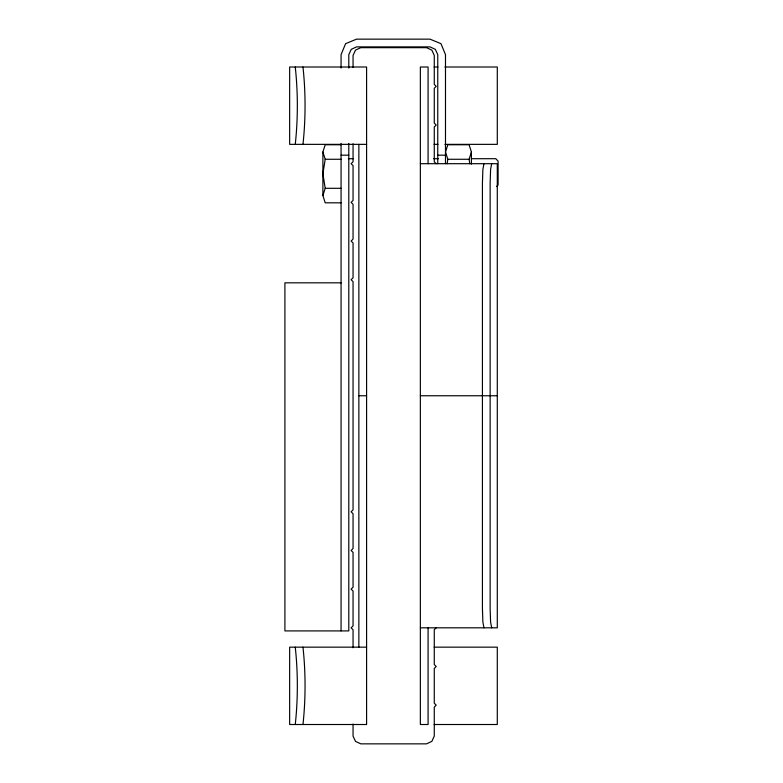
<?xml version="1.0" encoding="UTF-8"?>
<svg xmlns="http://www.w3.org/2000/svg" width="783" height="783" viewBox="0 0 783 783"><rect width="100%" height="100%" fill="white"/><g stroke="black" fill="none" stroke-linecap="round" stroke-linejoin="round"><path stroke-width="1.17" d="M341.065 144.757L325.209 144.757L322.89 152.01L325.209 159.272L322.89 173.787L325.209 188.302L322.89 195.554L325.209 202.817L341.065 202.817M447.103 163.735L447.817 159.272L445.488 152.01L447.817 144.757L469.086 144.757L471.405 152.01L471.405 164.107M295.26 144.356C298.029 118.85 298.029 92.502 295.26 67.005M302.972 144.356C305.742 118.85 305.742 92.502 302.972 67.005M295.26 724.51C298.029 699.004 298.029 672.656 295.26 647.159M302.972 724.51C305.742 699.004 305.742 672.656 302.972 647.159M483.972 163.696L482.886 169.363L482.426 183.036L482.426 608.479L482.886 622.152L483.972 627.819M491.685 163.696L490.589 169.363L490.138 183.036L490.138 608.479L490.589 622.152L491.685 627.819M469.8 163.735L469.086 159.272L471.405 152.01M496.549 186.56L498.096 184.935L498.096 161.141L495.776 158.704L471.405 158.704M436.209 627.819L434.271 629.757L434.271 664.561L436.209 666.499L434.271 668.428L434.271 703.242L436.209 705.17L434.271 707.108L434.271 736.118L431.825 741.393L426.539 743.85L360.787 743.85L355.502 741.393L353.055 736.118L353.055 724.03M434.095 67.005L437.991 67.005M444.901 67.005L497.293 67.005L497.293 144.356L444.901 144.356M366.591 144.356L289.651 144.356L289.651 67.005L366.591 67.005L366.591 724.51L289.651 724.51L289.651 647.159L366.591 647.159M434.095 144.356L437.991 144.356M341.065 155.181L348.797 155.181M437.756 155.181L445.488 155.181M348.376 158.704L353.25 158.704M433.645 158.704L438.519 158.704M325.209 159.272L341.065 159.272M447.817 159.272L469.086 159.272M420.354 163.696L497.293 163.696L497.293 627.819L420.354 627.819M325.209 188.302L341.065 188.302M341.319 282.82L284.904 282.82L284.904 630.912L348.797 630.912L348.797 143.446M358.859 395.758L366.591 395.758M420.354 395.758L482.132 395.758M482.426 395.758L497.293 395.758M434.095 647.159L497.293 647.159L497.293 724.51L434.095 724.51M436.209 163.696L434.271 161.758L434.271 126.954L436.209 125.016L434.271 123.088L434.271 88.273L436.209 86.336L434.271 84.407L434.271 55.397L431.825 50.112L426.539 47.665L360.787 47.665L355.502 50.112L353.055 55.397L353.055 67.485M445.488 163.647L445.488 54.624L440.966 43.682L430.024 39.15L356.539 39.15L345.597 43.682L341.065 54.624L341.065 68.052M437.756 163.647L437.756 54.624L435.309 49.339L430.024 46.882L356.539 46.882L351.254 49.339L348.797 54.624L348.797 68.052M428.086 163.696L428.086 67.005L420.354 67.005L420.354 724.51L428.086 724.51L428.086 627.819M358.859 144.356L358.859 647.159M353.055 143.759L353.055 161.758L351.117 163.696L353.055 165.624L353.055 200.438L351.117 202.366L353.055 204.304L353.055 239.118L351.117 241.047L353.055 242.984L353.055 277.789L351.117 279.727L353.055 281.655L353.055 509.85L351.117 511.788L353.055 513.726L353.055 548.531L351.117 550.469L353.055 552.397L353.055 587.211L351.117 589.139L353.055 591.077L353.055 625.881L351.117 627.819L353.055 629.757L353.055 647.756M341.065 143.446L341.065 630.912M322.89 152.01L322.89 195.554"/></g></svg>
